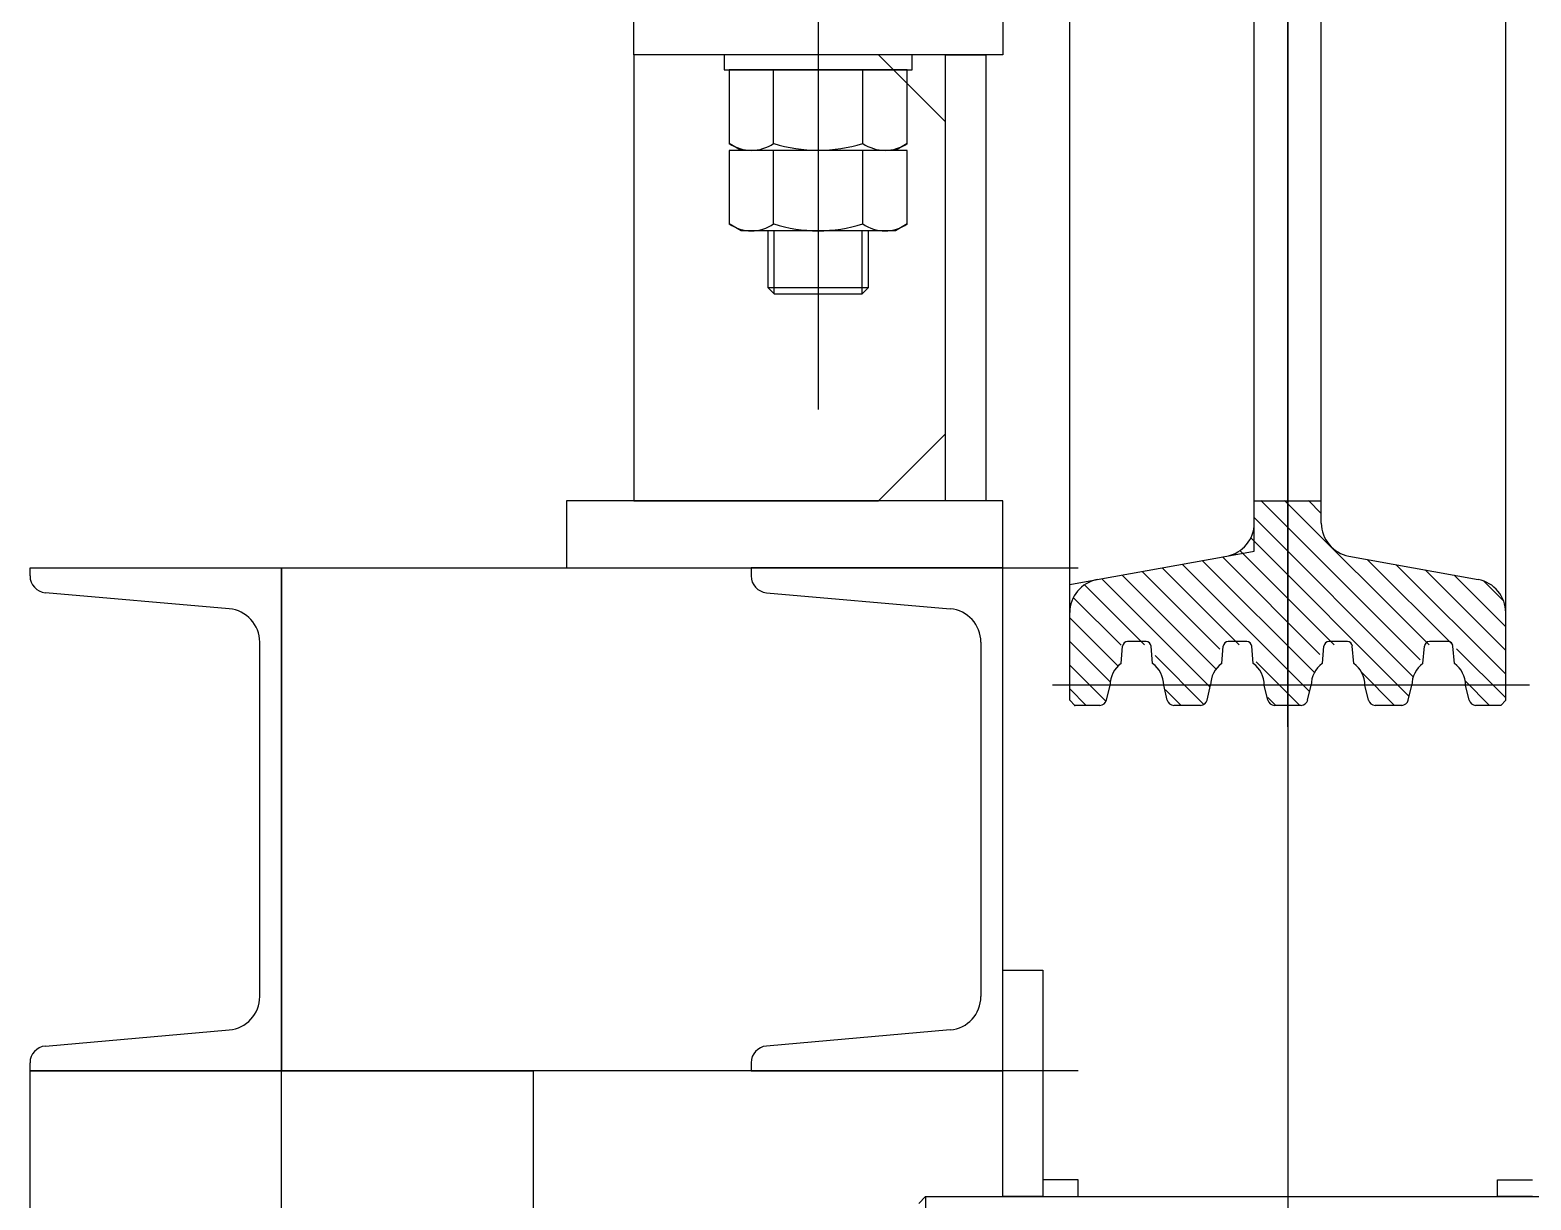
# Model space of a CAD drawing. Header units: millimetres. Extents: x 0 to 356400, y 0 to 68257.
# Drawn here: x 335163.8 to 335611.3, y 51396.1 to 51745 of the extents above; entities that cross this region are included whole.
import ezdxf

# ---------------------------------------------------------------- set-up
doc = ezdxf.new("R2010")
doc.units = ezdxf.units.MM
doc.header["$LTSCALE"] = 75
doc.layers.add('8', color=8, linetype='Continuous')
doc.styles.get("Standard").update_dxf_attribs({"font": 'arial.ttf'})

# ---------------------------------------------------------------- blocks, each defined once
blk = doc.blocks.new('G$CFADF2E56')
at = {"layer": '8'}
h = blk.add_hatch(dxfattribs=at)
h.set_pattern_fill('ANSI31', color=256, scale=40, angle=180, style=0)
h.set_pattern_definition([(315, (-374216.802, 427.566), (-3.535533906, -3.535533906), [])])
h.paths.add_polyline_path([(1102.83, 21761), (1114.61, 21761), (1115.06, 21762.87, -0.138317), (1117.18, 21766.66), (1117.56, 21772.07, -0.39391), (1118.55, 21773), (1127.11, 21773, -0.39391), (1128.11, 21772.07), (1128.49, 21766.66, -0.138317), (1130.61, 21762.87), (1131.06, 21761), (1144.61, 21761), (1145.06, 21762.87, -0.138317), (1147.18, 21766.66), (1147.56, 21772.07, -0.39391), (1148.55, 21773), (1157.11, 21773, -0.39391), (1158.11, 21772.07), (1158.49, 21766.66, -0.138317), (1160.61, 21762.87), (1161.06, 21761), (1167.83, 21761), (1167.83, 21816.05), (1157.83, 21816.05), (1157.83, 21809.35, -0.362465), (1149.62, 21799.51), (1111.05, 21792.49, 0.362465), (1102.83, 21782.65)])
h.paths.add_polyline_path([(1102.83, 21756.5), (1104.33, 21755), (1111.42, 21755), (1112.38, 21755, 0.34677), (1113.35, 21755.77), (1114.61, 21761), (1102.83, 21761)])
h.paths.add_polyline_path([(1132.32, 21755.77, 0.34677), (1133.29, 21755), (1142.38, 21755, 0.34677), (1143.35, 21755.77), (1144.61, 21761), (1131.06, 21761)])
h.paths.add_polyline_path([(1162.32, 21755.77, 0.34677), (1163.29, 21755), (1167.83, 21755), (1167.83, 21761), (1161.06, 21761)])
h.paths.add_polyline_path([(1167.83, 21755), (1172.38, 21755, 0.34677), (1173.35, 21755.77), (1174.61, 21761), (1167.83, 21761)])
h.paths.add_polyline_path([(1167.83, 21761), (1174.61, 21761), (1175.06, 21762.87, -0.138317), (1177.18, 21766.66), (1177.56, 21772.07, -0.39391), (1178.55, 21773), (1187.11, 21773, -0.39391), (1188.11, 21772.07), (1188.49, 21766.66, -0.138317), (1190.61, 21762.87), (1191.06, 21761), (1204.61, 21761), (1205.06, 21762.87, -0.138317), (1207.18, 21766.66), (1207.56, 21772.07, -0.39391), (1208.55, 21773), (1217.11, 21773, -0.39391), (1218.11, 21772.07), (1218.49, 21766.66), (1218.49, 21793.61), (1186.05, 21799.51, -0.362465), (1177.83, 21809.35), (1177.83, 21816.05), (1167.83, 21816.05)])
h.paths.add_polyline_path([(1192.32, 21755.77, 0.34677), (1193.29, 21755), (1202.38, 21755, 0.34677), (1203.35, 21755.77), (1204.61, 21761), (1191.06, 21761)])
h.paths.add_polyline_path([(1222.32, 21755.77, 0.34677), (1223.29, 21755), (1231.33, 21755), (1232.83, 21756.5), (1232.83, 21761), (1221.06, 21761)])
h.paths.add_polyline_path([(1218.49, 21766.66, -0.138317), (1220.61, 21762.87), (1221.06, 21761), (1232.83, 21761), (1232.83, 21782.65, 0.362465), (1224.62, 21792.49), (1218.49, 21793.61)])
h.paths.add_polyline_path([(1140.53, 21775.95), (1136.45, 21772.71), (1133.65, 21776.23), (1137.73, 21779.48)], flags=24)
h.paths.add_polyline_path([(1214.04, 21794.99), (1208.71, 21793.62), (1207.59, 21797.97), (1212.91, 21799.35)], flags=25)
for p, q in [((1167.83, 24550, 0), (1167.83, 650, 0)), ((1167.83, 21748.55, 0), (1167.83, 22081, 0)), ((1232.83, 21782.65, 0), (1232.83, 22081, 0)), ((1102.83, 21782.65, 0), (1102.83, 22028.5, 0)), ((1157.83, 21809.35, 0), (1157.83, 21987.65, 0)), ((1177.83, 21809.35, 0), (1177.83, 21987.65, 0)), ((1027.83, 21969, 0), (1027.83, 21843.2, 0)), ((1045.83, 21949, 0), (972.83, 21949, 0)), ((972.83, 21949, 0), (972.83, 21816, 0)), ((1055.83, 21949, 0), (999.83, 21949, 0)), ((999.83, 21949, 0), (999.83, 21944.5, 0)), ((1027.83, 21950, 0), (1027.83, 21943.5, 0)), ((1065.83, 21929, 0), (1045.83, 21949, 0)), ((1055.83, 21944.5, 0), (1055.83, 21949, 0)), ((1065.83, 21949, 0), (1077.83, 21949, 0)), ((1065.83, 21816, 0), (1065.83, 21949, 0)), ((1077.83, 21949, 0), (1077.83, 21816, 0)), ((999.83, 21944.5, 0), (1055.83, 21944.5, 0)), ((1001.28, 21944.5, 0), (1001.28, 21922.56, 0)), ((1054.39, 21944.5, 0), (1001.28, 21944.5, 0)), ((1014.55, 21922.56, 0), (1014.55, 21944.5, 0)), ((1027.83, 21945.5, 0), (1027.83, 21919.5, 0)), ((1041.11, 21922.56, 0), (1041.11, 21944.5, 0)), ((1054.39, 21922.56, 0), (1054.39, 21944.5, 0)), ((1065.83, 21836, 0), (1065.83, 21929, 0)), ((1004.83, 21920.5, 0), (1001.28, 21922.56, 0)), ((1001.28, 21920.5, 0), (1001.28, 21898.56, 0)), ((1054.39, 21920.5, 0), (1001.28, 21920.5, 0)), ((1050.83, 21920.5, 0), (1004.83, 21920.5, 0)), ((1014.55, 21898.56, 0), (1014.55, 21920.5, 0)), ((1041.11, 21898.56, 0), (1041.11, 21920.5, 0)), ((1054.39, 21922.56, 0), (1050.83, 21920.5, 0)), ((1054.39, 21898.56, 0), (1054.39, 21920.5, 0)), ((1004.83, 21896.5, 0), (1001.28, 21898.56, 0)), ((1054.39, 21898.56, 0), (1050.83, 21896.5, 0)), ((1050.83, 21896.5, 0), (1004.83, 21896.5, 0)), ((1012.83, 21896.5, 0), (1012.83, 21879.58, 0)), ((1014.73, 21877.69, 0), (1014.73, 21896.5, 0)), ((1040.94, 21877.69, 0), (1040.94, 21896.5, 0)), ((1042.83, 21879.58, 0), (1042.83, 21896.5, 0)), ((1012.83, 21879.58, 0), (1042.83, 21879.58, 0)), ((1012.83, 21879.58, 0), (1014.73, 21877.69, 0)), ((1040.94, 21877.69, 0), (1042.83, 21879.58, 0)), ((1014.73, 21877.69, 0), (1040.94, 21877.69, 0)), ((1045.83, 21816, 0), (1065.83, 21836, 0)), ((1082.83, 21816, 0), (952.83, 21816, 0)), ((952.83, 21816, 0), (952.83, 21796, 0)), ((972.83, 21816, 0), (1045.83, 21816, 0)), ((1077.83, 21816, 0), (1065.83, 21816, 0)), ((1082.83, 21796, 0), (1082.83, 21816, 0)), ((1157.83, 21816, 0), (1177.83, 21816, 0)), ((1157.83, 21801, 0), (1157.83, 21809.35, 0)), ((1111.05, 21792.49, 0), (1149.62, 21799.51, 0)), ((1149.62, 21799.51, 0), (1157.83, 21801, 0)), ((1186.05, 21799.51, 0), (1224.62, 21792.49, 0)), ((792.83, 21796, 0), (867.83, 21796, 0)), ((792.83, 21793.58, 0), (792.83, 21796, 0)), ((867.83, 21646, 0), (867.83, 21796, 0)), ((867.83, 21796, 0), (867.83, 21646, 0)), ((867.83, 21796, 0), (1105.33, 21796, 0)), ((952.83, 21796, 0), (1082.83, 21796, 0)), ((1082.83, 21796, 0), (1007.83, 21796, 0)), ((1007.83, 21796, 0), (1007.83, 21793.58, 0)), ((1082.83, 21646, 0), (1082.83, 21796, 0)), ((1102.83, 21791, 0), (1111.05, 21792.49, 0)), ((852.21, 21783.8, 0), (797.4, 21788.6, 0)), ((1012.4, 21788.6, 0), (1067.21, 21783.8, 0)), ((1102.83, 21756.5, 0), (1102.83, 21782.65, 0)), ((1232.83, 21756.5, 0), (1232.83, 21782.65, 0)), ((861.33, 21668.16, 0), (861.33, 21773.84, 0)), ((1076.33, 21773.84, 0), (1076.33, 21668.16, 0)), ((1118.14, 21767.48, 0), (1118.59, 21772.63, 0)), ((1125.59, 21774, 0), (1120.08, 21774, 0)), ((1127.53, 21767.48, 0), (1127.08, 21772.63, 0)), ((1148.14, 21767.48, 0), (1148.59, 21772.63, 0)), ((1155.59, 21774, 0), (1150.08, 21774, 0)), ((1157.53, 21767.48, 0), (1157.08, 21772.63, 0)), ((1178.14, 21767.48, 0), (1178.59, 21772.63, 0)), ((1185.59, 21774, 0), (1180.08, 21774, 0)), ((1187.53, 21767.48, 0), (1187.08, 21772.63, 0)), ((1208.14, 21767.48, 0), (1208.59, 21772.63, 0)), ((1215.59, 21774, 0), (1210.08, 21774, 0)), ((1217.53, 21767.48, 0), (1217.08, 21772.63, 0)), ((1239.86, 21761, 0), (1097.73, 21761, 0)), ((1113.76, 21756.53, 0), (1114.83, 21761, 0)), ((1131.91, 21756.53, 0), (1130.83, 21761, 0)), ((1143.76, 21756.53, 0), (1144.83, 21761, 0)), ((1161.91, 21756.53, 0), (1160.83, 21761, 0)), ((1173.76, 21756.53, 0), (1174.83, 21761, 0)), ((1191.91, 21756.53, 0), (1190.83, 21761, 0)), ((1203.76, 21756.53, 0), (1204.83, 21761, 0)), ((1221.91, 21756.53, 0), (1220.83, 21761, 0)), ((1104.33, 21755, 0), (1102.83, 21756.5, 0)), ((1111.82, 21755, 0), (1104.33, 21755, 0)), ((1141.82, 21755, 0), (1133.85, 21755, 0)), ((1171.82, 21755, 0), (1163.85, 21755, 0)), ((1201.82, 21755, 0), (1193.85, 21755, 0)), ((1231.33, 21755, 0), (1223.85, 21755, 0)), ((1232.83, 21756.5, 0), (1231.33, 21755, 0)), ((1167.83, 21715.73, 0), (1167.83, 20950.69, 0)), ((1167.83, 21678.68, 0), (1167.83, 21608.5, 0)), ((1082.83, 21676, 0), (1094.83, 21676, 0)), ((1082.83, 21608.5, 0), (1082.83, 21676, 0)), ((1094.83, 21676, 0), (1094.83, 21608.5, 0)), ((797.4, 21653.4, 0), (852.21, 21658.2, 0)), ((1067.21, 21658.2, 0), (1012.4, 21653.4, 0)), ((792.83, 21646, 0), (792.83, 21648.42, 0)), ((867.83, 21263.66, 0), (867.83, 21647.78, 0)), ((1007.83, 21648.42, 0), (1007.83, 21646, 0)), ((867.83, 21646, 0), (792.83, 21646, 0)), ((792.83, 21328, 0), (792.83, 21646, 0)), ((792.83, 21646, 0), (942.83, 21646, 0)), ((1105.33, 21646, 0), (867.83, 21646, 0)), ((942.83, 21646, 0), (942.83, 21328, 0)), ((1007.83, 21646, 0), (1082.83, 21646, 0)), ((1094.83, 21613.5, 0), (1094.83, 21608.5, 0)), ((1105.33, 21613.5, 0), (1094.83, 21613.5, 0)), ((1105.33, 21608.5, 0), (1105.33, 21613.5, 0)), ((1230.33, 21608.5, 0), (1230.33, 21613.5, 0)), ((1230.33, 21613.5, 0), (1240.83, 21613.5, 0)), ((1057.83, 21606.5, 0), (1059.83, 21608.5, 0)), ((1059.83, 21608.5, 0), (1275.83, 21608.5, 0)), ((1059.83, 21608.5, 0), (1059.83, 21533.5, 0)), ((1094.83, 21608.5, 0), (1082.83, 21608.5, 0)), ((1094.83, 21608.5, 0), (1105.33, 21608.5, 0)), ((1240.83, 21608.5, 0), (1230.33, 21608.5, 0))]:
    blk.add_line(p, q, dxfattribs=at)
at = {"layer": '8', "elevation": 0}
blk.add_lwpolyline([(1082.83, 21949), (972.83, 21949), (972.83, 21969), (1082.83, 21969)], close=True, dxfattribs=at)
at = {"layer": '8'}
for centre, radius, start, end in [((1007.91, 21932.25, 0), 11.75, 235.591, 304.409), ((1028.16, 21966.5, 0), 46, 252.8014, 269.5998), ((1027.51, 21966.5, 0), 46, 270.4002, 287.1986), ((1047.75, 21932.25, 0), 11.75, 235.591, 304.409), ((1007.91, 21908.25, 0), 11.75, 235.591, 304.409), ((1028.16, 21942.5, 0), 46, 252.8014, 269.5998), ((1027.51, 21942.5, 0), 46, 270.4002, 287.1986), ((1047.75, 21908.25, 0), 11.75, 235.591, 304.409), ((1147.83, 21809.35, 0), 10, 280.3048, 0), ((1187.83, 21809.35, 0), 10, 180, 259.6952), ((797.83, 21793.58, 0), 5, 179.9995, 264.9975), ((1012.83, 21793.58, 0), 5, 179.9995, 264.9975), ((1112.83, 21782.65, 0), 10, 100.3048, 180), ((1222.83, 21782.65, 0), 10, 0, 79.6952), ((851.33, 21773.84, 0), 10, 359.9995, 84.9975), ((1066.33, 21773.84, 0), 10, 359.9995, 84.9975), ((1120.08, 21772.5, 0), 1.5, 90, 175), ((1125.59, 21772.5, 0), 1.5, 5, 90), ((1150.08, 21772.5, 0), 1.5, 90, 175), ((1155.59, 21772.5, 0), 1.5, 5, 90), ((1180.08, 21772.5, 0), 1.5, 90, 175), ((1185.59, 21772.5, 0), 1.5, 5, 90), ((1210.08, 21772.5, 0), 1.5, 90, 175), ((1215.59, 21772.5, 0), 1.5, 5, 90), ((1122.83, 21761, 0), 8, 125.9539, 180), ((1122.83, 21761, 0), 8, 0, 54.0461), ((1152.83, 21761, 0), 8, 125.9539, 180), ((1152.83, 21761, 0), 8, 0, 54.0461), ((1182.83, 21761, 0), 8, 125.9539, 180), ((1182.83, 21761, 0), 8, 0, 54.0461), ((1212.83, 21761, 0), 8, 125.9539, 180), ((1212.83, 21761, 0), 8, 0, 54.0461), ((1111.82, 21757, 0), 2, 270, 346.5043), ((1133.85, 21757, 0), 2, 193.4957, 270), ((1141.82, 21757, 0), 2, 270, 346.5043), ((1163.85, 21757, 0), 2, 193.4957, 270), ((1171.82, 21757, 0), 2, 270, 346.5043), ((1193.85, 21757, 0), 2, 193.4957, 270), ((1201.82, 21757, 0), 2, 270, 346.5043), ((1223.85, 21757, 0), 2, 193.4957, 270), ((851.33, 21668.16, 0), 10, 275.0025, 0.0005), ((1066.33, 21668.16, 0), 10, 275.0025, 0.0005), ((797.83, 21648.42, 0), 5, 95.0025, 180.0005), ((1012.83, 21648.42, 0), 5, 95.0025, 180.0005)]:
    blk.add_arc(centre, radius, start, end, dxfattribs=at)
for p in [(1102.83, 21761, 0), (1104.33, 21755, 0)]:
    blk.add_point(p, dxfattribs=at)
at = {"layer": '8', "text_generation_flag": 4, "flags": 1}
for tag, p, rotation in [('ENAME', (1084.5, 20323), 180), ('NAME', (1084.5, 20324), 180), ('SPEC', (1084.5, 20322), 180), ('MATERIAL', (1084.5, 20321), 180), ('REMARK', (1084.5, 20317), 180), ('WEIGHT', (1084.5, 20320), 180), ('MAKER', (1084.5, 20318), 180), ('PRICE', (1084.5, 20319), 180), ('USER1', (1084.5, 20316), 180), ('USER2', (1084.5, 20315), 180), ('USER3', (1084.5, 20314), 180), ('USER4', (1084.5, 20313), 180), ('USER5', (1084.5, 20312), 180), ('QTY', (1084.5, 20311), 180), ('NAME', (525.5, 20272), 270), ('ENAME', (526.5, 20272), 270), ('SPEC', (527.5, 20272), 270), ('MATERIAL', (528.5, 20272), 270), ('WEIGHT', (529.5, 20272), 270), ('PRICE', (530.5, 20272), 270), ('MAKER', (531.5, 20272), 270), ('REMARK', (532.5, 20272), 270), ('USER1', (533.5, 20272), 270), ('USER2', (534.5, 20272), 270), ('USER3', (535.5, 20272), 270), ('USER4', (536.5, 20272), 270), ('USER5', (537.5, 20272), 270), ('QTY', (538.5, 20272), 270), ('MATERIAL', (504.83, 20246), 180), ('ENAME', (504.83, 20248), 180), ('NAME', (504.83, 20249), 180), ('SPEC', (504.83, 20247), 180), ('REMARK', (504.83, 20242), 180), ('WEIGHT', (504.83, 20245), 180), ('MAKER', (504.83, 20243), 180), ('USER1', (504.83, 20241), 180), ('PRICE', (504.83, 20244), 180), ('USER4', (504.83, 20238), 180), ('USER5', (504.83, 20237), 180), ('USER2', (504.83, 20240), 180), ('USER3', (504.83, 20239), 180), ('QTY', (504.83, 20236), 180), ('ENAME', (1084.5, 19423), 180), ('NAME', (1084.5, 19424), 180), ('SPEC', (1084.5, 19422), 180), ('MATERIAL', (1084.5, 19421), 180), ('WEIGHT', (1084.5, 19420), 180), ('MAKER', (1084.5, 19418), 180), ('PRICE', (1084.5, 19419), 180), ('REMARK', (1084.5, 19417), 180), ('USER1', (1084.5, 19416), 180), ('USER2', (1084.5, 19415), 180), ('USER3', (1084.5, 19414), 180), ('USER4', (1084.5, 19413), 180), ('USER5', (1084.5, 19412), 180), ('QTY', (1084.5, 19411), 180), ('NAME', (525.5, 19372), 270), ('ENAME', (526.5, 19372), 270), ('SPEC', (527.5, 19372), 270), ('MATERIAL', (528.5, 19372), 270), ('WEIGHT', (529.5, 19372), 270), ('PRICE', (530.5, 19372), 270), ('MAKER', (531.5, 19372), 270), ('REMARK', (532.5, 19372), 270), ('USER1', (533.5, 19372), 270), ('USER2', (534.5, 19372), 270), ('USER3', (535.5, 19372), 270), ('USER4', (536.5, 19372), 270), ('USER5', (537.5, 19372), 270), ('QTY', (538.5, 19372), 270), ('MATERIAL', (504.83, 19346), 180), ('ENAME', (504.83, 19348), 180), ('NAME', (504.83, 19349), 180), ('SPEC', (504.83, 19347), 180), ('REMARK', (504.83, 19342), 180), ('WEIGHT', (504.83, 19345), 180), ('MAKER', (504.83, 19343), 180), ('PRICE', (504.83, 19344), 180), ('USER4', (504.83, 19338), 180), ('USER5', (504.83, 19337), 180), ('USER1', (504.83, 19341), 180), ('USER2', (504.83, 19340), 180), ('USER3', (504.83, 19339), 180), ('QTY', (504.83, 19336), 180), ('ENAME', (1084.5, 18523), 180), ('NAME', (1084.5, 18524), 180), ('MATERIAL', (1084.5, 18521), 180), ('WEIGHT', (1084.5, 18520), 180), ('MAKER', (1084.5, 18518), 180), ('PRICE', (1084.5, 18519), 180), ('SPEC', (1084.5, 18522), 180), ('REMARK', (1084.5, 18517), 180), ('USER1', (1084.5, 18516), 180), ('USER2', (1084.5, 18515), 180), ('USER3', (1084.5, 18514), 180), ('USER4', (1084.5, 18513), 180), ('USER5', (1084.5, 18512), 180), ('QTY', (1084.5, 18511), 180), ('NAME', (525.5, 18472), 270), ('ENAME', (526.5, 18472), 270), ('SPEC', (527.5, 18472), 270), ('MATERIAL', (528.5, 18472), 270), ('WEIGHT', (529.5, 18472), 270), ('PRICE', (530.5, 18472), 270), ('MAKER', (531.5, 18472), 270), ('REMARK', (532.5, 18472), 270), ('USER1', (533.5, 18472), 270), ('USER2', (534.5, 18472), 270), ('USER3', (535.5, 18472), 270), ('USER4', (536.5, 18472), 270), ('USER5', (537.5, 18472), 270), ('QTY', (538.5, 18472), 270), ('ENAME', (504.83, 18448), 180), ('NAME', (504.83, 18449), 180), ('SPEC', (504.83, 18447), 180), ('MATERIAL', (504.83, 18446), 180), ('REMARK', (504.83, 18442), 180), ('WEIGHT', (504.83, 18445), 180), ('MAKER', (504.83, 18443), 180), ('PRICE', (504.83, 18444), 180), ('USER4', (504.83, 18438), 180), ('USER1', (504.83, 18441), 180), ('USER2', (504.83, 18440), 180), ('USER3', (504.83, 18439), 180), ('USER5', (504.83, 18437), 180), ('QTY', (504.83, 18436), 180), ('ENAME', (1084.5, 17623), 180), ('NAME', (1084.5, 17624), 180), ('MATERIAL', (1084.5, 17621), 180), ('WEIGHT', (1084.5, 17620), 180), ('PRICE', (1084.5, 17619), 180), ('SPEC', (1084.5, 17622), 180), ('REMARK', (1084.5, 17617), 180), ('MAKER', (1084.5, 17618), 180), ('USER1', (1084.5, 17616), 180), ('USER2', (1084.5, 17615), 180), ('USER3', (1084.5, 17614), 180), ('USER4', (1084.5, 17613), 180), ('USER5', (1084.5, 17612), 180), ('QTY', (1084.5, 17611), 180), ('NAME', (525.5, 17572), 270), ('ENAME', (526.5, 17572), 270), ('SPEC', (527.5, 17572), 270), ('MATERIAL', (528.5, 17572), 270), ('WEIGHT', (529.5, 17572), 270), ('PRICE', (530.5, 17572), 270), ('MAKER', (531.5, 17572), 270), ('REMARK', (532.5, 17572), 270), ('USER1', (533.5, 17572), 270), ('USER2', (534.5, 17572), 270), ('USER3', (535.5, 17572), 270), ('USER4', (536.5, 17572), 270), ('USER5', (537.5, 17572), 270), ('QTY', (538.5, 17572), 270), ('ENAME', (504.83, 17548), 180), ('NAME', (504.83, 17549), 180), ('SPEC', (504.83, 17547), 180), ('MATERIAL', (504.83, 17546), 180), ('WEIGHT', (504.83, 17545), 180), ('MAKER', (504.83, 17543), 180), ('PRICE', (504.83, 17544), 180), ('REMARK', (504.83, 17542), 180), ('USER4', (504.83, 17538), 180), ('USER1', (504.83, 17541), 180), ('USER2', (504.83, 17540), 180), ('USER3', (504.83, 17539), 180), ('USER5', (504.83, 17537), 180), ('QTY', (504.83, 17536), 180), ('NAME', (1084.5, 16724), 180), ('MATERIAL', (1084.5, 16721), 180), ('WEIGHT', (1084.5, 16720), 180), ('ENAME', (1084.5, 16723), 180), ('PRICE', (1084.5, 16719), 180), ('SPEC', (1084.5, 16722), 180), ('REMARK', (1084.5, 16717), 180), ('MAKER', (1084.5, 16718), 180), ('USER1', (1084.5, 16716), 180), ('USER2', (1084.5, 16715), 180), ('USER3', (1084.5, 16714), 180), ('USER4', (1084.5, 16713), 180), ('USER5', (1084.5, 16712), 180), ('QTY', (1084.5, 16711), 180), ('NAME', (525.5, 16672), 270), ('ENAME', (526.5, 16672), 270), ('SPEC', (527.5, 16672), 270), ('MATERIAL', (528.5, 16672), 270), ('WEIGHT', (529.5, 16672), 270), ('PRICE', (530.5, 16672), 270), ('MAKER', (531.5, 16672), 270), ('REMARK', (532.5, 16672), 270), ('USER1', (533.5, 16672), 270), ('USER2', (534.5, 16672), 270), ('USER3', (535.5, 16672), 270), ('USER4', (536.5, 16672), 270), ('USER5', (537.5, 16672), 270), ('QTY', (538.5, 16672), 270), ('ENAME', (504.83, 16648), 180), ('NAME', (504.83, 16649), 180), ('MATERIAL', (504.83, 16646), 180), ('WEIGHT', (504.83, 16645), 180), ('MAKER', (504.83, 16643), 180), ('PRICE', (504.83, 16644), 180), ('SPEC', (504.83, 16647), 180), ('REMARK', (504.83, 16642), 180), ('USER1', (504.83, 16641), 180), ('USER2', (504.83, 16640), 180), ('USER3', (504.83, 16639), 180), ('USER4', (504.83, 16638), 180), ('USER5', (504.83, 16637), 180), ('QTY', (504.83, 16636), 180), ('NAME', (1084.5, 15824), 180), ('MATERIAL', (1084.5, 15821), 180), ('WEIGHT', (1084.5, 15820), 180), ('ENAME', (1084.5, 15823), 180), ('SPEC', (1084.5, 15822), 180), ('REMARK', (1084.5, 15817), 180), ('MAKER', (1084.5, 15818), 180), ('USER1', (1084.5, 15816), 180), ('USER2', (1084.5, 15815), 180), ('PRICE', (1084.5, 15819), 180), ('USER3', (1084.5, 15814), 180), ('USER4', (1084.5, 15813), 180), ('USER5', (1084.5, 15812), 180), ('QTY', (1084.5, 15811), 180), ('NAME', (525.5, 15772), 270), ('ENAME', (526.5, 15772), 270), ('SPEC', (527.5, 15772), 270), ('MATERIAL', (528.5, 15772), 270), ('WEIGHT', (529.5, 15772), 270), ('PRICE', (530.5, 15772), 270), ('MAKER', (531.5, 15772), 270), ('REMARK', (532.5, 15772), 270), ('USER1', (533.5, 15772), 270), ('USER2', (534.5, 15772), 270), ('USER3', (535.5, 15772), 270), ('USER4', (536.5, 15772), 270), ('USER5', (537.5, 15772), 270), ('QTY', (538.5, 15772), 270), ('ENAME', (504.83, 15748), 180), ('NAME', (504.83, 15749), 180), ('MATERIAL', (504.83, 15746), 180), ('WEIGHT', (504.83, 15745), 180), ('PRICE', (504.83, 15744), 180), ('SPEC', (504.83, 15747), 180), ('REMARK', (504.83, 15742), 180), ('MAKER', (504.83, 15743), 180), ('USER1', (504.83, 15741), 180), ('USER2', (504.83, 15740), 180), ('USER3', (504.83, 15739), 180), ('USER4', (504.83, 15738), 180), ('USER5', (504.83, 15737), 180), ('QTY', (504.83, 15736), 180), ('MATERIAL', (1084.5, 14921), 180), ('WEIGHT', (1084.5, 14920), 180), ('ENAME', (1084.5, 14923), 180), ('NAME', (1084.5, 14924), 180), ('SPEC', (1084.5, 14922), 180), ('REMARK', (1084.5, 14917), 180), ('MAKER', (1084.5, 14918), 180), ('USER1', (1084.5, 14916), 180), ('PRICE', (1084.5, 14919), 180), ('USER2', (1084.5, 14915), 180), ('USER3', (1084.5, 14914), 180), ('USER4', (1084.5, 14913), 180), ('USER5', (1084.5, 14912), 180), ('QTY', (1084.5, 14911), 180), ('NAME', (525.5, 14872), 270), ('ENAME', (526.5, 14872), 270), ('SPEC', (527.5, 14872), 270), ('MATERIAL', (528.5, 14872), 270), ('WEIGHT', (529.5, 14872), 270), ('PRICE', (530.5, 14872), 270), ('MAKER', (531.5, 14872), 270), ('REMARK', (532.5, 14872), 270), ('USER1', (533.5, 14872), 270), ('USER2', (534.5, 14872), 270), ('USER3', (535.5, 14872), 270), ('USER4', (536.5, 14872), 270), ('USER5', (537.5, 14872), 270), ('QTY', (538.5, 14872), 270), ('NAME', (504.83, 14849), 180), ('MATERIAL', (504.83, 14846), 180), ('WEIGHT', (504.83, 14845), 180), ('ENAME', (504.83, 14848), 180), ('PRICE', (504.83, 14844), 180), ('SPEC', (504.83, 14847), 180), ('REMARK', (504.83, 14842), 180), ('MAKER', (504.83, 14843), 180), ('USER1', (504.83, 14841), 180), ('USER2', (504.83, 14840), 180), ('USER4', (504.83, 14838), 180), ('USER5', (504.83, 14837), 180), ('USER3', (504.83, 14839), 180), ('QTY', (504.83, 14836), 180), ('MATERIAL', (1084.5, 14021), 180), ('ENAME', (1084.5, 14023), 180), ('NAME', (1084.5, 14024), 180), ('SPEC', (1084.5, 14022), 180), ('REMARK', (1084.5, 14017), 180), ('WEIGHT', (1084.5, 14020), 180), ('MAKER', (1084.5, 14018), 180), ('USER1', (1084.5, 14016), 180), ('PRICE', (1084.5, 14019), 180), ('USER2', (1084.5, 14015), 180), ('USER3', (1084.5, 14014), 180), ('USER4', (1084.5, 14013), 180), ('USER5', (1084.5, 14012), 180), ('QTY', (1084.5, 14011), 180), ('NAME', (525.5, 13972), 270), ('ENAME', (526.5, 13972), 270), ('SPEC', (527.5, 13972), 270), ('MATERIAL', (528.5, 13972), 270), ('WEIGHT', (529.5, 13972), 270), ('PRICE', (530.5, 13972), 270), ('MAKER', (531.5, 13972), 270), ('REMARK', (532.5, 13972), 270), ('USER1', (533.5, 13972), 270), ('USER2', (534.5, 13972), 270), ('USER3', (535.5, 13972), 270), ('USER4', (536.5, 13972), 270), ('USER5', (537.5, 13972), 270), ('QTY', (538.5, 13972), 270), ('NAME', (504.83, 13949), 180), ('MATERIAL', (504.83, 13946), 180), ('WEIGHT', (504.83, 13945), 180), ('ENAME', (504.83, 13948), 180), ('SPEC', (504.83, 13947), 180), ('REMARK', (504.83, 13942), 180), ('MAKER', (504.83, 13943), 180), ('USER1', (504.83, 13941), 180), ('USER2', (504.83, 13940), 180), ('PRICE', (504.83, 13944), 180), ('USER4', (504.83, 13938), 180), ('USER5', (504.83, 13937), 180), ('USER3', (504.83, 13939), 180), ('QTY', (504.83, 13936), 180), ('MATERIAL', (1084.5, 12321), 180), ('WEIGHT', (1084.5, 12320), 180), ('ENAME', (1084.5, 12323), 180), ('NAME', (1084.5, 12324), 180), ('SPEC', (1084.5, 12322), 180), ('REMARK', (1084.5, 12317), 180), ('MAKER', (1084.5, 12318), 180), ('USER1', (1084.5, 12316), 180), ('PRICE', (1084.5, 12319), 180), ('USER2', (1084.5, 12315), 180), ('USER3', (1084.5, 12314), 180), ('USER4', (1084.5, 12313), 180), ('USER5', (1084.5, 12312), 180), ('QTY', (1084.5, 12311), 180), ('NAME', (525.5, 12272), 270), ('ENAME', (526.5, 12272), 270), ('SPEC', (527.5, 12272), 270), ('MATERIAL', (528.5, 12272), 270), ('WEIGHT', (529.5, 12272), 270), ('PRICE', (530.5, 12272), 270), ('MAKER', (531.5, 12272), 270), ('REMARK', (532.5, 12272), 270), ('USER1', (533.5, 12272), 270), ('USER2', (534.5, 12272), 270), ('USER3', (535.5, 12272), 270), ('USER4', (536.5, 12272), 270), ('USER5', (537.5, 12272), 270), ('QTY', (538.5, 12272), 270), ('NAME', (504.83, 12249), 180), ('MATERIAL', (504.83, 12246), 180), ('WEIGHT', (504.83, 12245), 180), ('ENAME', (504.83, 12248), 180), ('PRICE', (504.83, 12244), 180), ('SPEC', (504.83, 12247), 180), ('REMARK', (504.83, 12242), 180), ('MAKER', (504.83, 12243), 180), ('USER1', (504.83, 12241), 180), ('USER2', (504.83, 12240), 180), ('USER4', (504.83, 12238), 180), ('USER5', (504.83, 12237), 180), ('USER3', (504.83, 12239), 180), ('QTY', (504.83, 12236), 180), ('NAME', (1084.5, 10624), 180), ('MATERIAL', (1084.5, 10621), 180), ('WEIGHT', (1084.5, 10620), 180), ('ENAME', (1084.5, 10623), 180), ('SPEC', (1084.5, 10622), 180), ('REMARK', (1084.5, 10617), 180), ('MAKER', (1084.5, 10618), 180), ('USER1', (1084.5, 10616), 180), ('USER2', (1084.5, 10615), 180), ('PRICE', (1084.5, 10619), 180), ('USER3', (1084.5, 10614), 180), ('USER4', (1084.5, 10613), 180), ('USER5', (1084.5, 10612), 180), ('QTY', (1084.5, 10611), 180), ('NAME', (525.5, 10572), 270), ('ENAME', (526.5, 10572), 270), ('SPEC', (527.5, 10572), 270), ('MATERIAL', (528.5, 10572), 270), ('WEIGHT', (529.5, 10572), 270), ('PRICE', (530.5, 10572), 270), ('MAKER', (531.5, 10572), 270), ('REMARK', (532.5, 10572), 270), ('USER1', (533.5, 10572), 270), ('USER2', (534.5, 10572), 270), ('USER3', (535.5, 10572), 270), ('USER4', (536.5, 10572), 270), ('USER5', (537.5, 10572), 270), ('QTY', (538.5, 10572), 270), ('ENAME', (504.83, 10548), 180), ('NAME', (504.83, 10549), 180), ('MATERIAL', (504.83, 10546), 180), ('WEIGHT', (504.83, 10545), 180), ('PRICE', (504.83, 10544), 180), ('SPEC', (504.83, 10547), 180), ('REMARK', (504.83, 10542), 180), ('MAKER', (504.83, 10543), 180), ('USER1', (504.83, 10541), 180), ('USER2', (504.83, 10540), 180), ('USER3', (504.83, 10539), 180), ('USER4', (504.83, 10538), 180), ('USER5', (504.83, 10537), 180), ('QTY', (504.83, 10536), 180), ('NAME', (1084.5, 8924), 180), ('MATERIAL', (1084.5, 8921), 180), ('WEIGHT', (1084.5, 8920), 180), ('ENAME', (1084.5, 8923), 180), ('PRICE', (1084.5, 8919), 180), ('SPEC', (1084.5, 8922), 180), ('REMARK', (1084.5, 8917), 180), ('MAKER', (1084.5, 8918), 180), ('USER1', (1084.5, 8916), 180), ('USER2', (1084.5, 8915), 180), ('USER3', (1084.5, 8914), 180), ('USER4', (1084.5, 8913), 180), ('USER5', (1084.5, 8912), 180), ('QTY', (1084.5, 8911), 180), ('NAME', (525.5, 8872), 270), ('ENAME', (526.5, 8872), 270), ('SPEC', (527.5, 8872), 270), ('MATERIAL', (528.5, 8872), 270), ('WEIGHT', (529.5, 8872), 270), ('PRICE', (530.5, 8872), 270), ('MAKER', (531.5, 8872), 270), ('REMARK', (532.5, 8872), 270), ('USER1', (533.5, 8872), 270), ('USER2', (534.5, 8872), 270), ('USER3', (535.5, 8872), 270), ('USER4', (536.5, 8872), 270), ('USER5', (537.5, 8872), 270), ('QTY', (538.5, 8872), 270), ('ENAME', (504.83, 8848), 180), ('NAME', (504.83, 8849), 180), ('MATERIAL', (504.83, 8846), 180), ('WEIGHT', (504.83, 8845), 180), ('MAKER', (504.83, 8843), 180), ('PRICE', (504.83, 8844), 180), ('SPEC', (504.83, 8847), 180), ('REMARK', (504.83, 8842), 180), ('USER1', (504.83, 8841), 180), ('USER2', (504.83, 8840), 180), ('USER3', (504.83, 8839), 180), ('USER4', (504.83, 8838), 180), ('USER5', (504.83, 8837), 180), ('QTY', (504.83, 8836), 180), ('ENAME', (1084.5, 7223), 180), ('NAME', (1084.5, 7224), 180), ('MATERIAL', (1084.5, 7221), 180), ('WEIGHT', (1084.5, 7220), 180), ('PRICE', (1084.5, 7219), 180), ('SPEC', (1084.5, 7222), 180), ('REMARK', (1084.5, 7217), 180), ('MAKER', (1084.5, 7218), 180), ('USER1', (1084.5, 7216), 180), ('USER2', (1084.5, 7215), 180), ('USER3', (1084.5, 7214), 180), ('USER4', (1084.5, 7213), 180), ('USER5', (1084.5, 7212), 180), ('QTY', (1084.5, 7211), 180), ('NAME', (525.5, 7172), 270), ('ENAME', (526.5, 7172), 270), ('SPEC', (527.5, 7172), 270), ('MATERIAL', (528.5, 7172), 270), ('WEIGHT', (529.5, 7172), 270), ('PRICE', (530.5, 7172), 270), ('MAKER', (531.5, 7172), 270), ('REMARK', (532.5, 7172), 270), ('USER1', (533.5, 7172), 270), ('USER2', (534.5, 7172), 270), ('USER3', (535.5, 7172), 270), ('USER4', (536.5, 7172), 270), ('USER5', (537.5, 7172), 270), ('QTY', (538.5, 7172), 270), ('ENAME', (504.83, 7148), 180), ('NAME', (504.83, 7149), 180), ('SPEC', (504.83, 7147), 180), ('MATERIAL', (504.83, 7146), 180), ('WEIGHT', (504.83, 7145), 180), ('MAKER', (504.83, 7143), 180), ('PRICE', (504.83, 7144), 180), ('REMARK', (504.83, 7142), 180), ('USER4', (504.83, 7138), 180), ('USER1', (504.83, 7141), 180), ('USER2', (504.83, 7140), 180), ('USER3', (504.83, 7139), 180), ('USER5', (504.83, 7137), 180), ('QTY', (504.83, 7136), 180), ('ENAME', (1084.5, 5523), 180), ('NAME', (1084.5, 5524), 180), ('MATERIAL', (1084.5, 5521), 180), ('WEIGHT', (1084.5, 5520), 180), ('MAKER', (1084.5, 5518), 180), ('PRICE', (1084.5, 5519), 180), ('SPEC', (1084.5, 5522), 180), ('REMARK', (1084.5, 5517), 180), ('USER1', (1084.5, 5516), 180), ('USER2', (1084.5, 5515), 180), ('USER3', (1084.5, 5514), 180), ('USER4', (1084.5, 5513), 180), ('USER5', (1084.5, 5512), 180), ('QTY', (1084.5, 5511), 180), ('NAME', (525.5, 5472), 270), ('ENAME', (526.5, 5472), 270), ('SPEC', (527.5, 5472), 270), ('MATERIAL', (528.5, 5472), 270), ('WEIGHT', (529.5, 5472), 270), ('PRICE', (530.5, 5472), 270), ('MAKER', (531.5, 5472), 270), ('REMARK', (532.5, 5472), 270), ('USER1', (533.5, 5472), 270), ('USER2', (534.5, 5472), 270), ('USER3', (535.5, 5472), 270), ('USER4', (536.5, 5472), 270), ('USER5', (537.5, 5472), 270), ('QTY', (538.5, 5472), 270), ('MATERIAL', (504.83, 5446), 180), ('ENAME', (504.83, 5448), 180), ('NAME', (504.83, 5449), 180), ('SPEC', (504.83, 5447), 180), ('REMARK', (504.83, 5442), 180), ('WEIGHT', (504.83, 5445), 180), ('MAKER', (504.83, 5443), 180), ('PRICE', (504.83, 5444), 180), ('USER4', (504.83, 5438), 180), ('USER1', (504.83, 5441), 180), ('USER2', (504.83, 5440), 180), ('USER3', (504.83, 5439), 180), ('USER5', (504.83, 5437), 180), ('QTY', (504.83, 5436), 180), ('ENAME', (1084.5, 3823), 180), ('NAME', (1084.5, 3824), 180), ('SPEC', (1084.5, 3822), 180), ('MATERIAL', (1084.5, 3821), 180), ('WEIGHT', (1084.5, 3820), 180), ('MAKER', (1084.5, 3818), 180), ('PRICE', (1084.5, 3819), 180), ('REMARK', (1084.5, 3817), 180), ('USER1', (1084.5, 3816), 180), ('USER2', (1084.5, 3815), 180), ('USER3', (1084.5, 3814), 180), ('USER4', (1084.5, 3813), 180), ('USER5', (1084.5, 3812), 180), ('QTY', (1084.5, 3811), 180), ('NAME', (525.5, 3772), 270), ('ENAME', (526.5, 3772), 270), ('SPEC', (527.5, 3772), 270), ('MATERIAL', (528.5, 3772), 270), ('WEIGHT', (529.5, 3772), 270), ('PRICE', (530.5, 3772), 270), ('MAKER', (531.5, 3772), 270), ('REMARK', (532.5, 3772), 270), ('USER1', (533.5, 3772), 270), ('USER2', (534.5, 3772), 270), ('USER3', (535.5, 3772), 270), ('USER4', (536.5, 3772), 270), ('USER5', (537.5, 3772), 270), ('QTY', (538.5, 3772), 270), ('MATERIAL', (504.83, 3746), 180), ('ENAME', (504.83, 3748), 180), ('NAME', (504.83, 3749), 180), ('SPEC', (504.83, 3747), 180), ('REMARK', (504.83, 3742), 180), ('WEIGHT', (504.83, 3745), 180), ('MAKER', (504.83, 3743), 180), ('USER1', (504.83, 3741), 180), ('PRICE', (504.83, 3744), 180), ('USER4', (504.83, 3738), 180), ('USER5', (504.83, 3737), 180), ('USER2', (504.83, 3740), 180), ('USER3', (504.83, 3739), 180), ('QTY', (504.83, 3736), 180), ('MATERIAL', (1084.5, 2121), 180), ('ENAME', (1084.5, 2123), 180), ('NAME', (1084.5, 2124), 180), ('SPEC', (1084.5, 2122), 180), ('REMARK', (1084.5, 2117), 180), ('WEIGHT', (1084.5, 2120), 180), ('MAKER', (1084.5, 2118), 180), ('PRICE', (1084.5, 2119), 180), ('USER1', (1084.5, 2116), 180), ('USER2', (1084.5, 2115), 180), ('USER3', (1084.5, 2114), 180), ('USER4', (1084.5, 2113), 180), ('USER5', (1084.5, 2112), 180), ('QTY', (1084.5, 2111), 180), ('SPEC', (527.5, 2072), 270), ('WEIGHT', (529.5, 2072), 270), ('QTY', (538.5, 2072), 270), ('NAME', (525.5, 2072), 270), ('ENAME', (526.5, 2072), 270), ('MATERIAL', (528.5, 2072), 270), ('PRICE', (530.5, 2072), 270), ('MAKER', (531.5, 2072), 270), ('REMARK', (532.5, 2072), 270), ('USER1', (533.5, 2072), 270), ('USER2', (534.5, 2072), 270), ('USER3', (535.5, 2072), 270), ('USER4', (536.5, 2072), 270), ('USER5', (537.5, 2072), 270), ('MATERIAL', (504.83, 2046), 180), ('WEIGHT', (504.83, 2045), 180), ('ENAME', (504.83, 2048), 180), ('NAME', (504.83, 2049), 180), ('SPEC', (504.83, 2047), 180), ('REMARK', (504.83, 2042), 180), ('MAKER', (504.83, 2043), 180), ('USER1', (504.83, 2041), 180), ('PRICE', (504.83, 2044), 180), ('USER4', (504.83, 2038), 180), ('USER5', (504.83, 2037), 180), ('USER2', (504.83, 2040), 180), ('USER3', (504.83, 2039), 180), ('QTY', (504.83, 2036), 180), ('MATERIAL', (1084.5, 421), 180), ('ENAME', (1084.5, 423), 180), ('NAME', (1084.5, 424), 180), ('SPEC', (1084.5, 422), 180), ('REMARK', (1084.5, 417), 180), ('WEIGHT', (1084.5, 420), 180), ('MAKER', (1084.5, 418), 180), ('USER1', (1084.5, 416), 180), ('PRICE', (1084.5, 419), 180), ('USER2', (1084.5, 415), 180), ('USER3', (1084.5, 414), 180), ('USER4', (1084.5, 413), 180), ('USER5', (1084.5, 412), 180), ('QTY', (1084.5, 411), 180), ('NAME', (525.5, 372), 270), ('ENAME', (526.5, 372), 270), ('SPEC', (527.5, 372), 270), ('MATERIAL', (528.5, 372), 270), ('WEIGHT', (529.5, 372), 270), ('PRICE', (530.5, 372), 270), ('MAKER', (531.5, 372), 270), ('REMARK', (532.5, 372), 270), ('USER1', (533.5, 372), 270), ('USER2', (534.5, 372), 270), ('USER3', (535.5, 372), 270), ('USER4', (536.5, 372), 270), ('USER5', (537.5, 372), 270), ('QTY', (538.5, 372), 270), ('NAME', (504.83, 349), 180), ('MATERIAL', (504.83, 346), 180), ('WEIGHT', (504.83, 345), 180), ('ENAME', (504.83, 348), 180), ('SPEC', (504.83, 347), 180), ('REMARK', (504.83, 342), 180), ('MAKER', (504.83, 343), 180), ('USER1', (504.83, 341), 180), ('USER2', (504.83, 340), 180), ('PRICE', (504.83, 344), 180), ('USER4', (504.83, 338), 180), ('USER5', (504.83, 337), 180), ('USER3', (504.83, 339), 180), ('QTY', (504.83, 336), 180)]:
    blk.add_attdef(tag, p, '', height=0.25, rotation=rotation, dxfattribs=at)
at = {"layer": '8', "flags": 1}
for tag, p in [('SPEC', (1830.83, 20247)), ('NAME', (1830.83, 20249)), ('ENAME', (1830.83, 20248)), ('MATERIAL', (1830.83, 20246)), ('WEIGHT', (1830.83, 20245)), ('PRICE', (1830.83, 20244)), ('MAKER', (1830.83, 20243)), ('REMARK', (1830.83, 20242)), ('USER1', (1830.83, 20241)), ('USER2', (1830.83, 20240)), ('USER3', (1830.83, 20239)), ('USER4', (1830.83, 20238)), ('USER5', (1830.83, 20237)), ('QTY', (1830.83, 20236)), ('SPEC', (1830.83, 19347)), ('NAME', (1830.83, 19349)), ('ENAME', (1830.83, 19348)), ('MATERIAL', (1830.83, 19346)), ('WEIGHT', (1830.83, 19345)), ('PRICE', (1830.83, 19344)), ('MAKER', (1830.83, 19343)), ('REMARK', (1830.83, 19342)), ('USER1', (1830.83, 19341)), ('USER2', (1830.83, 19340)), ('USER3', (1830.83, 19339)), ('USER4', (1830.83, 19338)), ('USER5', (1830.83, 19337)), ('QTY', (1830.83, 19336)), ('SPEC', (1830.83, 18447)), ('NAME', (1830.83, 18449)), ('ENAME', (1830.83, 18448)), ('WEIGHT', (1830.83, 18445)), ('MATERIAL', (1830.83, 18446)), ('PRICE', (1830.83, 18444)), ('MAKER', (1830.83, 18443)), ('REMARK', (1830.83, 18442)), ('USER1', (1830.83, 18441)), ('USER2', (1830.83, 18440)), ('USER3', (1830.83, 18439)), ('USER4', (1830.83, 18438)), ('QTY', (1830.83, 18436)), ('USER5', (1830.83, 18437)), ('SPEC', (1830.83, 17547)), ('NAME', (1830.83, 17549)), ('ENAME', (1830.83, 17548)), ('WEIGHT', (1830.83, 17545)), ('MATERIAL', (1830.83, 17546)), ('PRICE', (1830.83, 17544)), ('MAKER', (1830.83, 17543)), ('REMARK', (1830.83, 17542)), ('USER1', (1830.83, 17541)), ('USER2', (1830.83, 17540)), ('USER3', (1830.83, 17539)), ('USER4', (1830.83, 17538)), ('QTY', (1830.83, 17536)), ('USER5', (1830.83, 17537)), ('NAME', (1830.83, 16649)), ('ENAME', (1830.83, 16648)), ('WEIGHT', (1830.83, 16645)), ('SPEC', (1830.83, 16647)), ('MATERIAL', (1830.83, 16646)), ('PRICE', (1830.83, 16644)), ('MAKER', (1830.83, 16643)), ('REMARK', (1830.83, 16642)), ('USER1', (1830.83, 16641)), ('USER2', (1830.83, 16640)), ('USER3', (1830.83, 16639)), ('QTY', (1830.83, 16636)), ('USER4', (1830.83, 16638)), ('USER5', (1830.83, 16637)), ('NAME', (1830.83, 15749)), ('ENAME', (1830.83, 15748)), ('WEIGHT', (1830.83, 15745)), ('SPEC', (1830.83, 15747)), ('MATERIAL', (1830.83, 15746)), ('PRICE', (1830.83, 15744)), ('MAKER', (1830.83, 15743)), ('REMARK', (1830.83, 15742)), ('USER1', (1830.83, 15741)), ('USER2', (1830.83, 15740)), ('USER3', (1830.83, 15739)), ('QTY', (1830.83, 15736)), ('USER4', (1830.83, 15738)), ('USER5', (1830.83, 15737)), ('NAME', (1830.83, 14849)), ('WEIGHT', (1830.83, 14845)), ('SPEC', (1830.83, 14847)), ('ENAME', (1830.83, 14848)), ('MATERIAL', (1830.83, 14846)), ('PRICE', (1830.83, 14844)), ('MAKER', (1830.83, 14843)), ('REMARK', (1830.83, 14842)), ('USER1', (1830.83, 14841)), ('USER2', (1830.83, 14840)), ('QTY', (1830.83, 14836)), ('USER3', (1830.83, 14839)), ('USER4', (1830.83, 14838)), ('USER5', (1830.83, 14837)), ('NAME', (1830.83, 13949)), ('WEIGHT', (1830.83, 13945)), ('SPEC', (1830.83, 13947)), ('ENAME', (1830.83, 13948)), ('MATERIAL', (1830.83, 13946)), ('PRICE', (1830.83, 13944)), ('MAKER', (1830.83, 13943)), ('REMARK', (1830.83, 13942)), ('USER1', (1830.83, 13941)), ('USER2', (1830.83, 13940)), ('QTY', (1830.83, 13936)), ('USER3', (1830.83, 13939)), ('USER4', (1830.83, 13938)), ('USER5', (1830.83, 13937)), ('NAME', (1830.83, 12249)), ('WEIGHT', (1830.83, 12245)), ('SPEC', (1830.83, 12247)), ('ENAME', (1830.83, 12248)), ('MATERIAL', (1830.83, 12246)), ('PRICE', (1830.83, 12244)), ('MAKER', (1830.83, 12243)), ('REMARK', (1830.83, 12242)), ('USER1', (1830.83, 12241)), ('USER2', (1830.83, 12240)), ('QTY', (1830.83, 12236)), ('USER3', (1830.83, 12239)), ('USER4', (1830.83, 12238)), ('USER5', (1830.83, 12237)), ('NAME', (1830.83, 10549)), ('ENAME', (1830.83, 10548)), ('WEIGHT', (1830.83, 10545)), ('SPEC', (1830.83, 10547)), ('MATERIAL', (1830.83, 10546)), ('PRICE', (1830.83, 10544)), ('MAKER', (1830.83, 10543)), ('REMARK', (1830.83, 10542)), ('USER1', (1830.83, 10541)), ('USER2', (1830.83, 10540)), ('USER3', (1830.83, 10539)), ('QTY', (1830.83, 10536)), ('USER4', (1830.83, 10538)), ('USER5', (1830.83, 10537)), ('NAME', (1830.83, 8849)), ('ENAME', (1830.83, 8848)), ('WEIGHT', (1830.83, 8845)), ('SPEC', (1830.83, 8847)), ('MATERIAL', (1830.83, 8846)), ('PRICE', (1830.83, 8844)), ('MAKER', (1830.83, 8843)), ('REMARK', (1830.83, 8842)), ('USER1', (1830.83, 8841)), ('USER2', (1830.83, 8840)), ('USER3', (1830.83, 8839)), ('QTY', (1830.83, 8836)), ('USER4', (1830.83, 8838)), ('USER5', (1830.83, 8837)), ('SPEC', (1830.83, 7147)), ('NAME', (1830.83, 7149)), ('ENAME', (1830.83, 7148)), ('WEIGHT', (1830.83, 7145)), ('MATERIAL', (1830.83, 7146)), ('PRICE', (1830.83, 7144)), ('MAKER', (1830.83, 7143)), ('REMARK', (1830.83, 7142)), ('USER1', (1830.83, 7141)), ('USER2', (1830.83, 7140)), ('USER3', (1830.83, 7139)), ('USER4', (1830.83, 7138)), ('QTY', (1830.83, 7136)), ('USER5', (1830.83, 7137)), ('SPEC', (1830.83, 5447)), ('NAME', (1830.83, 5449)), ('ENAME', (1830.83, 5448)), ('MATERIAL', (1830.83, 5446)), ('WEIGHT', (1830.83, 5445)), ('PRICE', (1830.83, 5444)), ('MAKER', (1830.83, 5443)), ('REMARK', (1830.83, 5442)), ('USER1', (1830.83, 5441)), ('USER2', (1830.83, 5440)), ('USER3', (1830.83, 5439)), ('USER4', (1830.83, 5438)), ('QTY', (1830.83, 5436)), ('USER5', (1830.83, 5437)), ('SPEC', (1830.83, 3747)), ('NAME', (1830.83, 3749)), ('ENAME', (1830.83, 3748)), ('MATERIAL', (1830.83, 3746)), ('WEIGHT', (1830.83, 3745)), ('PRICE', (1830.83, 3744)), ('MAKER', (1830.83, 3743)), ('REMARK', (1830.83, 3742)), ('USER1', (1830.83, 3741)), ('USER2', (1830.83, 3740)), ('USER3', (1830.83, 3739)), ('USER4', (1830.83, 3738)), ('USER5', (1830.83, 3737)), ('QTY', (1830.83, 3736)), ('WEIGHT', (1830.83, 2045)), ('SPEC', (1830.83, 2047)), ('NAME', (1830.83, 2049)), ('ENAME', (1830.83, 2048)), ('MATERIAL', (1830.83, 2046)), ('PRICE', (1830.83, 2044)), ('MAKER', (1830.83, 2043)), ('REMARK', (1830.83, 2042)), ('USER1', (1830.83, 2041)), ('QTY', (1830.83, 2036)), ('USER2', (1830.83, 2040)), ('USER3', (1830.83, 2039)), ('USER4', (1830.83, 2038)), ('USER5', (1830.83, 2037)), ('NAME', (1830.83, 349)), ('WEIGHT', (1830.83, 345)), ('SPEC', (1830.83, 347)), ('ENAME', (1830.83, 348)), ('MATERIAL', (1830.83, 346)), ('PRICE', (1830.83, 344)), ('MAKER', (1830.83, 343)), ('REMARK', (1830.83, 342)), ('USER1', (1830.83, 341)), ('USER2', (1830.83, 340)), ('QTY', (1830.83, 336)), ('USER3', (1830.83, 339)), ('USER4', (1830.83, 338)), ('USER5', (1830.83, 337))]:
    blk.add_attdef(tag, p, '', height=0.25, dxfattribs=at)

msp = doc.modelspace()

# ---------------------------------------------------------------- block references
msp.add_blockref('G$CFADF2E56', (334370.93, 29788.64, 0))

doc.saveas('drawing.dxf')
